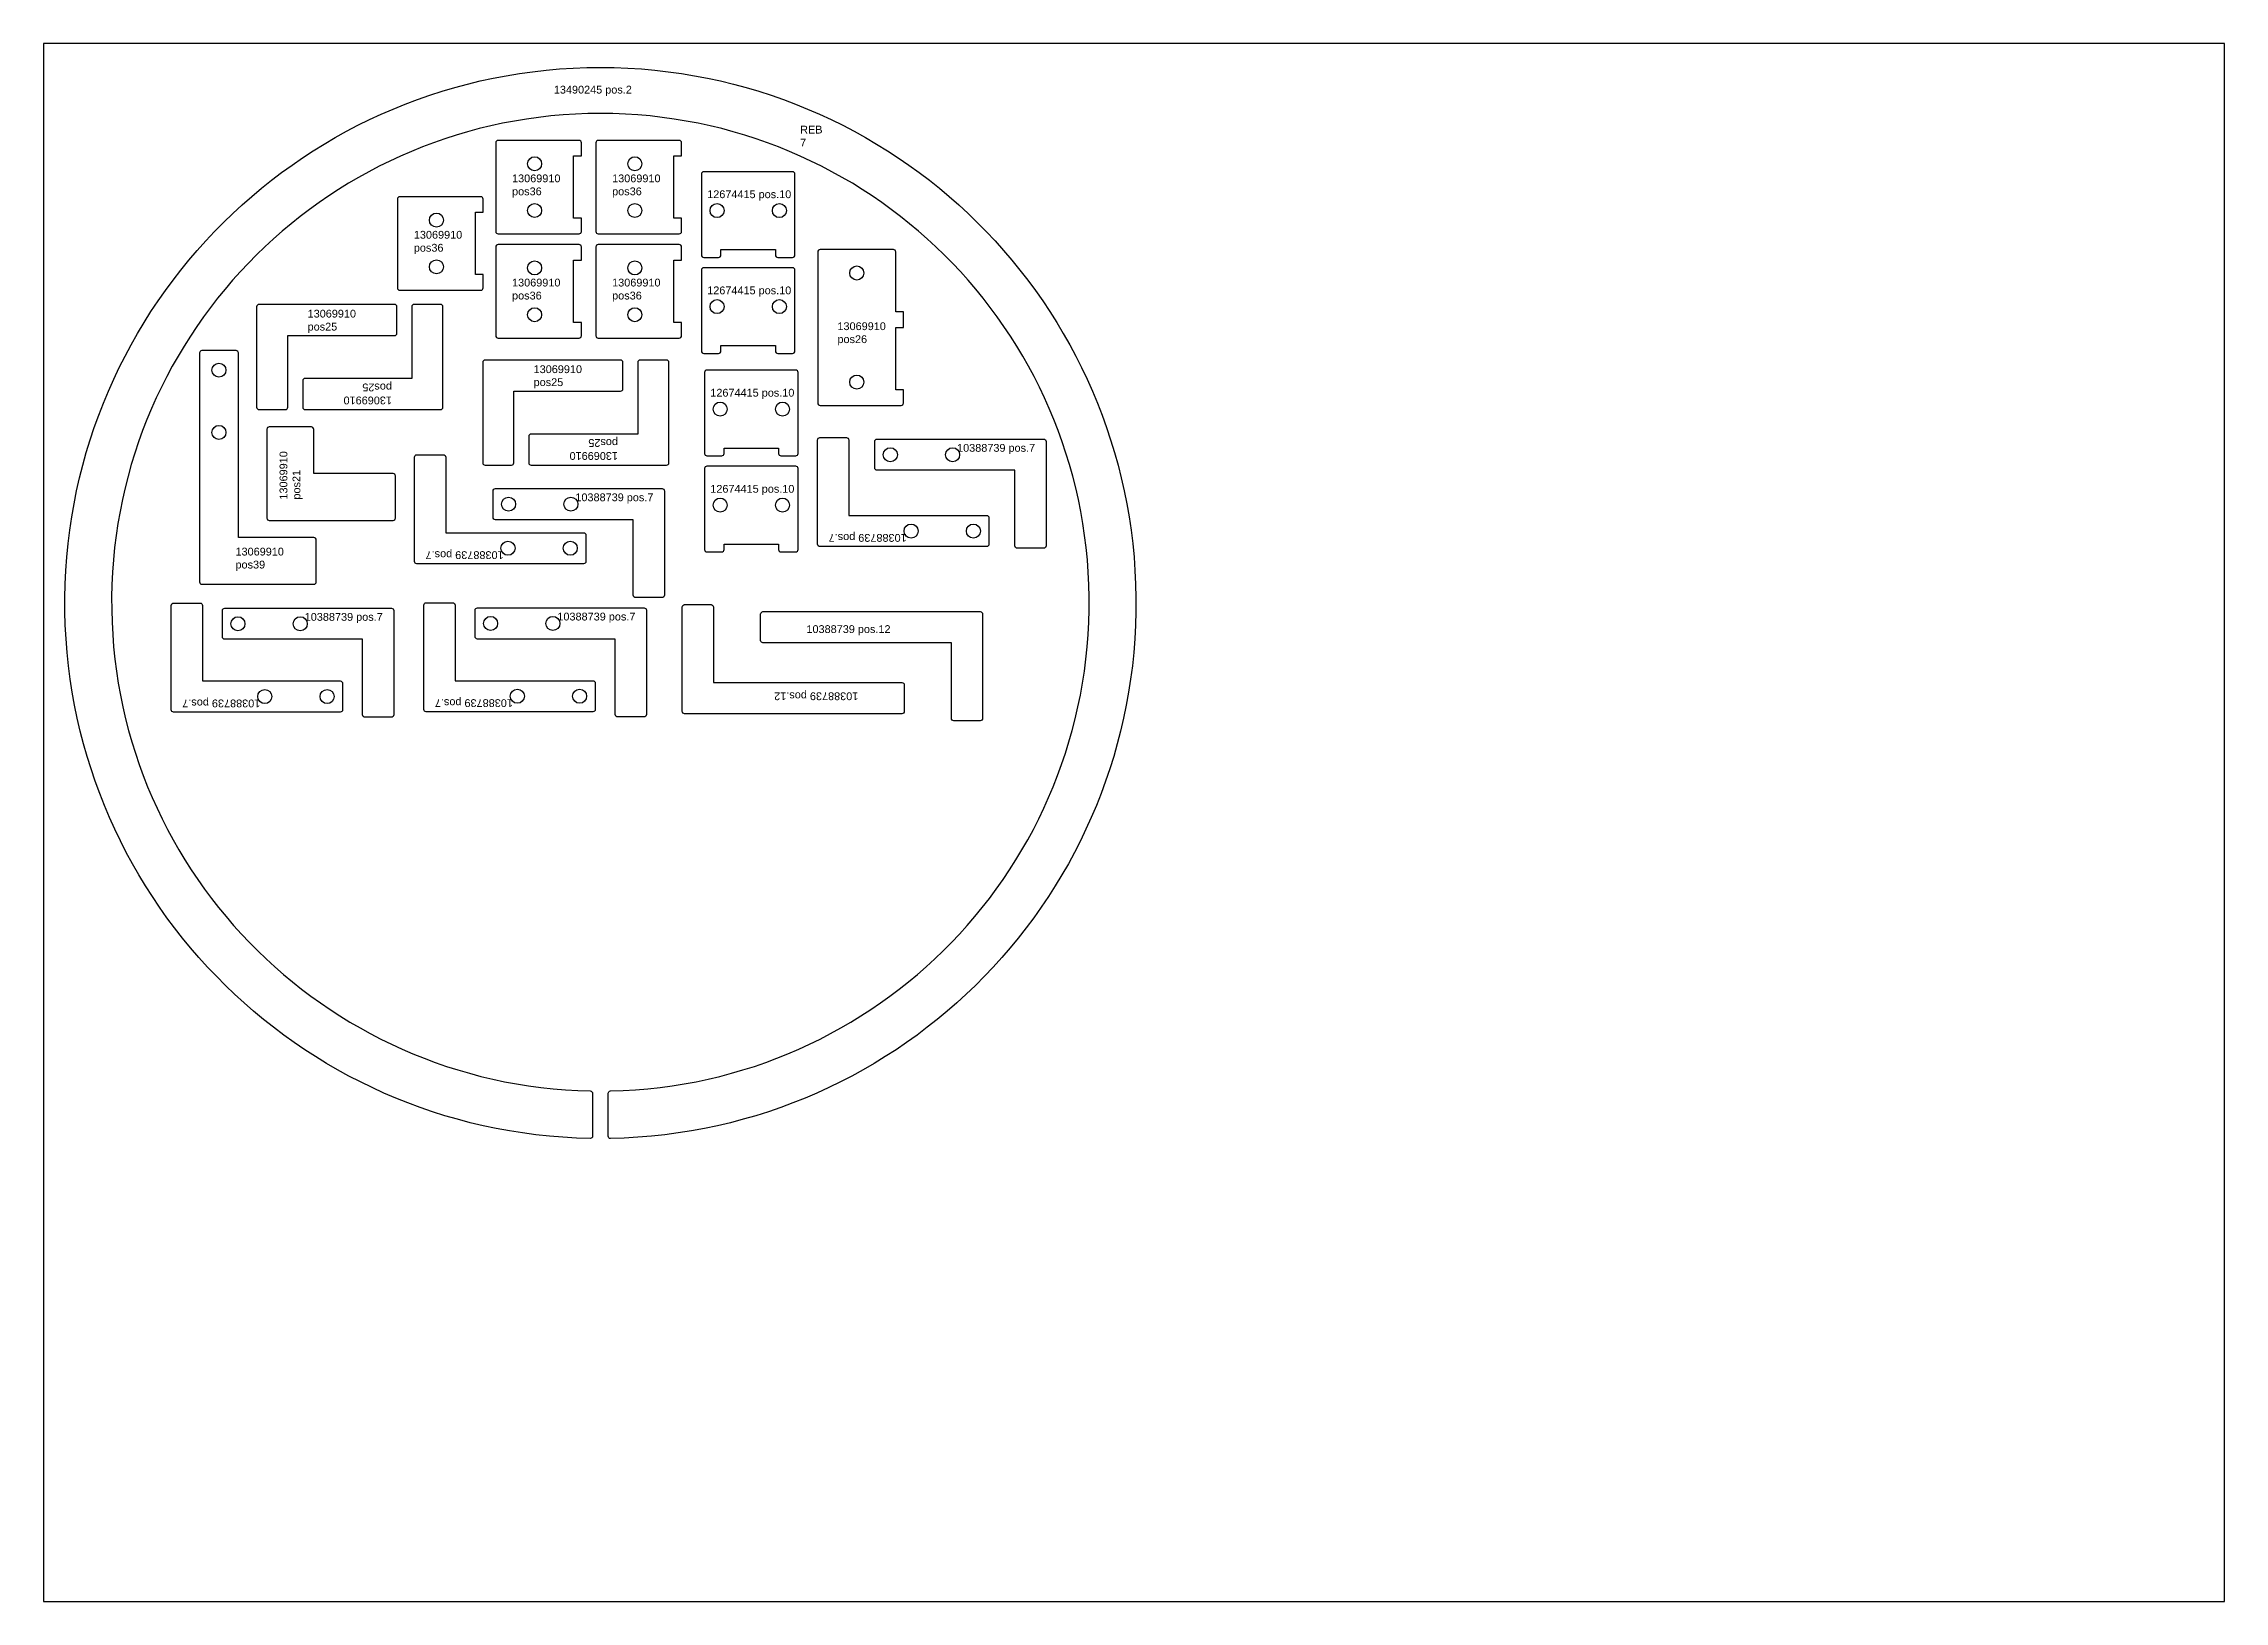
# Model space of a CAD drawing. Header units: millimetres. Extents: x 13245 to 16045, y 3464 to 5464.
import ezdxf

# ---------------------------------------------------------------- set-up
doc = ezdxf.new("R2010")
doc.units = ezdxf.units.MM
for name, color, linetype in [('10388739v0', 7, 'Continuous'), ('12674415', 7, 'Continuous'), ('13069910', 7, 'Continuous'), ('13918180', 7, 'Continuous'), ('Rebaixo', 6, 'Continuous'), ('Texto', 3, 'Continuous')]:
    doc.layers.add(name, color=color, linetype=linetype)
doc.styles.get("Standard").update_dxf_attribs({"font": 'arial.ttf'})

msp = doc.modelspace()

# ---------------------------------------------------------------- linework, layer by layer
msp.add_lwpolyline([(13244.7, 3464.2), (16044.7, 3464.2), (16044.7, 5464.2), (13244.7, 5464.2)], close=True)
at = {"layer": '10388739v0', "color": 6, "linetype": 'Continuous', "lineweight": 25}
for points in [[(14458.4, 4855.4), (14458.4, 4821.4, -0.414214), (14455.4, 4818.4), (14241.4, 4818.4, -0.414214), (14238.4, 4821.4), (14238.4, 4955.4, -0.414214), (14241.4, 4958.4), (14275.4, 4958.4, -0.414214), (14278.4, 4955.4), (14278.4, 4858.4), (14455.4, 4858.4, -0.414214)], [(14311.8, 4919.4), (14311.8, 4953.4, -0.414214), (14314.8, 4956.4), (14528.8, 4956.4, -0.414214), (14531.8, 4953.4), (14531.8, 4819.4, -0.414214), (14528.8, 4816.4), (14494.8, 4816.4, -0.414214), (14491.8, 4819.4), (14491.8, 4916.4), (14314.8, 4916.4, -0.414214)], [(13940.9, 4833.3), (13940.9, 4799.3, -0.414214), (13937.9, 4796.3), (13723.9, 4796.3, -0.414214), (13720.9, 4799.3), (13720.9, 4933.3, -0.414214), (13723.9, 4936.3), (13757.9, 4936.3, -0.414214), (13760.9, 4933.3), (13760.9, 4836.3), (13937.9, 4836.3, -0.414214)], [(13821.7, 4855.9), (13821.7, 4889.9, -0.414214), (13824.7, 4892.9), (14038.7, 4892.9, -0.414214), (14041.7, 4889.9), (14041.7, 4755.9, -0.414214), (14038.7, 4752.9), (14004.7, 4752.9, -0.414214), (14001.7, 4755.9), (14001.7, 4852.9), (13824.7, 4852.9, -0.414214)], [(13628.6, 4642.9), (13628.6, 4608.9, -0.414214), (13625.6, 4605.9), (13411.6, 4605.9, -0.414214), (13408.6, 4608.9), (13408.6, 4742.9, -0.414214), (13411.6, 4745.9), (13445.6, 4745.9, -0.414214), (13448.6, 4742.9), (13448.6, 4645.9), (13625.6, 4645.9, -0.414214)], [(13474.2, 4702.4), (13474.2, 4736.4, -0.414214), (13477.2, 4739.4), (13691.2, 4739.4, -0.414214), (13694.2, 4736.4), (13694.2, 4602.4, -0.414214), (13691.2, 4599.4), (13657.2, 4599.4, -0.414214), (13654.2, 4602.4), (13654.2, 4699.4), (13477.2, 4699.4, -0.414214)], [(13952.9, 4643.3), (13952.9, 4609.3, -0.414214), (13949.9, 4606.3), (13735.9, 4606.3, -0.414214), (13732.9, 4609.3), (13732.9, 4743.3, -0.414214), (13735.9, 4746.3), (13769.9, 4746.3, -0.414214), (13772.9, 4743.3), (13772.9, 4646.3), (13949.9, 4646.3, -0.414214)], [(13798.6, 4702.8), (13798.6, 4736.8, -0.414214), (13801.6, 4739.8), (14015.6, 4739.8, -0.414214), (14018.6, 4736.8), (14018.6, 4602.8, -0.414214), (14015.6, 4599.8), (13981.6, 4599.8, -0.414214), (13978.6, 4602.8), (13978.6, 4699.8), (13801.6, 4699.8, -0.414214)], [(14067.6, 4603.9, -0.414214), (14064.6, 4606.9), (14064.6, 4740.9, -0.414214), (14067.6, 4743.9), (14101.6, 4743.9, -0.414214), (14104.6, 4740.9), (14104.6, 4643.9), (14346.6, 4643.9, -0.414214), (14349.6, 4640.9), (14349.6, 4606.9, -0.414214), (14346.6, 4603.9)], [(14447.3, 4734.9, -0.414214), (14450.3, 4731.9), (14450.3, 4597.9, -0.414214), (14447.3, 4594.9), (14413.3, 4594.9, -0.414214), (14410.3, 4597.9), (14410.3, 4694.9), (14168.3, 4694.9, -0.414214), (14165.3, 4697.9), (14165.3, 4731.9, -0.414214), (14168.3, 4734.9)]]:
    msp.add_lwpolyline(points, format="xyb", close=True, dxfattribs=at)
for centre in [(14331.8, 4936.4), (14411.8, 4936.4), (13841.7, 4872.9), (13921.7, 4872.9), (14358.4, 4838.4), (14438.4, 4838.4), (13840.9, 4816.3), (13920.9, 4816.3), (13494.2, 4719.4), (13574.2, 4719.4), (13818.6, 4719.8), (13898.6, 4719.8), (13528.6, 4625.9), (13608.6, 4625.9), (13852.9, 4626.3), (13932.9, 4626.3)]:
    msp.add_circle(centre, 9, dxfattribs=at)
at = {"layer": '12674415', "color": 6, "linetype": 'Continuous', "lineweight": 25}
for points in [[(14092.3, 5189.8), (14111.3, 5189.8, 0.414214), (14114.3, 5192.8), (14114.3, 5199.8), (14184.3, 5199.8), (14184.3, 5192.8, 0.414214), (14187.3, 5189.8), (14206.3, 5189.8, 0.414214), (14209.3, 5192.8), (14209.3, 5296.8, 0.414214), (14206.3, 5299.8), (14092.3, 5299.8, 0.414214), (14089.3, 5296.8), (14089.3, 5192.8, 0.414214)], [(14092.3, 5066.5), (14111.3, 5066.5, 0.414214), (14114.3, 5069.5), (14114.3, 5076.5), (14184.3, 5076.5), (14184.3, 5069.5, 0.414214), (14187.3, 5066.5), (14206.3, 5066.5, 0.414214), (14209.3, 5069.5), (14209.3, 5173.5, 0.414214), (14206.3, 5176.5), (14092.3, 5176.5, 0.414214), (14089.3, 5173.5), (14089.3, 5069.5, 0.414214)], [(14096.3, 4935), (14115.3, 4935, 0.414214), (14118.3, 4938), (14118.3, 4945), (14188.3, 4945), (14188.3, 4938, 0.414214), (14191.3, 4935), (14210.3, 4935, 0.414214), (14213.3, 4938), (14213.3, 5042, 0.414214), (14210.3, 5045), (14096.3, 5045, 0.414214), (14093.3, 5042), (14093.3, 4938, 0.414214)], [(14096.3, 4811.7), (14115.3, 4811.7, 0.414214), (14118.3, 4814.7), (14118.3, 4821.7), (14188.3, 4821.7), (14188.3, 4814.7, 0.414214), (14191.3, 4811.7), (14210.3, 4811.7, 0.414214), (14213.3, 4814.7), (14213.3, 4918.7, 0.414214), (14210.3, 4921.7), (14096.3, 4921.7, 0.414214), (14093.3, 4918.7), (14093.3, 4814.7, 0.414214)]]:
    msp.add_lwpolyline(points, format="xyb", close=True, dxfattribs=at)
for centre in [(14109.3, 5249.8), (14189.3, 5249.8), (14109.3, 5126.5), (14189.3, 5126.5), (14113.3, 4995), (14193.3, 4995), (14113.3, 4871.7), (14193.3, 4871.7)]:
    msp.add_circle(centre, 9, dxfattribs=at)
at = {"layer": '13069910', "color": 6, "linetype": 'Continuous', "lineweight": 25}
for points in [[(13935.1, 5223), (13935.1, 5240), (13925.1, 5240), (13925.1, 5320), (13935.1, 5320), (13935.1, 5337, 0.414214), (13932.1, 5340), (13828.1, 5340, 0.414214), (13825.1, 5337), (13825.1, 5223, 0.414214), (13828.1, 5220), (13932.1, 5220, 0.414214)], [(14063.7, 5223), (14063.7, 5240), (14053.7, 5240), (14053.7, 5320), (14063.7, 5320), (14063.7, 5337, 0.414214), (14060.7, 5340), (13956.7, 5340, 0.414214), (13953.7, 5337), (13953.7, 5223, 0.414214), (13956.7, 5220), (14060.7, 5220, 0.414214)], [(13809, 5150.6), (13809, 5167.6), (13799, 5167.6), (13799, 5247.6), (13809, 5247.6), (13809, 5264.6, 0.414214), (13806, 5267.6), (13702, 5267.6, 0.414214), (13699, 5264.6), (13699, 5150.6, 0.414214), (13702, 5147.6), (13806, 5147.6, 0.414214)], [(13935.1, 5089.2), (13935.1, 5106.2), (13925.1, 5106.2), (13925.1, 5186.2), (13935.1, 5186.2), (13935.1, 5203.2, 0.414214), (13932.1, 5206.2), (13828.1, 5206.2, 0.414214), (13825.1, 5203.2), (13825.1, 5089.2, 0.414214), (13828.1, 5086.2), (13932.1, 5086.2, 0.414214)], [(14063.7, 5089.2), (14063.7, 5106.2), (14053.7, 5106.2), (14053.7, 5186.2), (14063.7, 5186.2), (14063.7, 5203.2, 0.414214), (14060.7, 5206.2), (13956.7, 5206.2, 0.414214), (13953.7, 5203.2), (13953.7, 5089.2, 0.414214), (13956.7, 5086.2), (14060.7, 5086.2, 0.414214)], [(14338.7, 5019.7), (14338.7, 5099.7), (14348.7, 5099.7), (14348.7, 5119.7), (14338.7, 5119.7), (14338.7, 5196.7, 0.414214), (14335.7, 5199.7), (14241.7, 5199.7, 0.414214), (14238.7, 5196.7), (14238.7, 5002.7, 0.414214), (14241.7, 4999.7), (14345.7, 4999.7, 0.414214), (14348.7, 5002.7), (14348.7, 5019.7)], [(13558.2, 5089.3), (13695.2, 5089.3, 0.414214), (13698.2, 5092.3), (13698.2, 5126.3, 0.414214), (13695.2, 5129.3), (13521.2, 5129.3, 0.414214), (13518.2, 5126.3), (13518.2, 4997.3, 0.414214), (13521.2, 4994.3), (13555.2, 4994.3, 0.414214), (13558.2, 4997.3)], [(13717.3, 5034.3), (13580.3, 5034.3, 0.414214), (13577.3, 5031.3), (13577.3, 4997.3, 0.414214), (13580.3, 4994.3), (13754.3, 4994.3, 0.414214), (13757.3, 4997.3), (13757.3, 5126.3, 0.414214), (13754.3, 5129.3), (13720.3, 5129.3, 0.414214), (13717.3, 5126.3)], [(13444.8, 5067), (13444.8, 4773, 0.414214), (13447.8, 4770), (13591.8, 4770, 0.414214), (13594.8, 4773), (13594.8, 4827, 0.414214), (13591.8, 4830), (13494.8, 4830), (13494.8, 5067, 0.414214), (13491.8, 5070), (13447.8, 5070, 0.414214)], [(13848.4, 5018), (13985.4, 5018, 0.414214), (13988.4, 5021), (13988.4, 5055, 0.414214), (13985.4, 5058), (13811.4, 5058, 0.414214), (13808.4, 5055), (13808.4, 4926, 0.414214), (13811.4, 4923), (13845.4, 4923, 0.414214), (13848.4, 4926)], [(14007.5, 4963), (13870.5, 4963, 0.414214), (13867.5, 4960), (13867.5, 4926, 0.414214), (13870.5, 4923), (14044.5, 4923, 0.414214), (14047.5, 4926), (14047.5, 5055, 0.414214), (14044.5, 5058), (14010.5, 5058, 0.414214), (14007.5, 5055)], [(13588.4, 4972.1), (13534.4, 4972.1, 0.414214), (13531.4, 4969.1), (13531.4, 4855.1, 0.414214), (13534.4, 4852.1), (13693.4, 4852.1, 0.414214), (13696.4, 4855.1), (13696.4, 4909.1, 0.414214), (13693.4, 4912.1), (13591.4, 4912.1), (13591.4, 4969.1, 0.414214)]]:
    msp.add_lwpolyline(points, format="xyb", close=True, dxfattribs=at)
for centre in [(13875.1, 5310), (14003.7, 5310), (13749, 5237.6), (13875.1, 5250), (14003.7, 5250), (13749, 5177.6), (13875.1, 5176.2), (14003.7, 5176.2), (14288.7, 5169.7), (13875.1, 5116.2), (14003.7, 5116.2), (13469.8, 5045), (14288.7, 5029.7), (13469.8, 4965)]:
    msp.add_circle(centre, 9, dxfattribs=at)
at = {"layer": '13918180', "color": 6}
msp.add_lwpolyline([(13969.5, 4061.5), (13969.5, 4116.5, -0.408182), (13972.5, 4119.5, 96.912758), (13946.6, 4119.5, -0.408182), (13949.5, 4116.5), (13949.5, 4061.5, -0.419783), (13946.5, 4058.5, -105.375125), (13972.6, 4058.5, -0.419783)], format="xyb", close=True, dxfattribs=at)

# ---------------------------------------------------------------- texts
at = {"layer": 'Rebaixo', "color": 6, "insert": (14216, 5358.8), "char_height": 10, "attachment_point": 1}
msp.add_mtext_dynamic_manual_height_columns('REB\\P7', width=32.917, gutter_width=12.5, heights=[0], dxfattribs=at)
at = {"layer": 'Texto', "color": 6, "char_height": 10, "attachment_point": 1}
for s, width, insert in [('{\\W7.38781;  }13490245 pos.2', 212.651, (13842.4, 5410.1)), ('13069910 \\Ppos36', 162.039, (13846.1, 5296.2)), ('13069910 \\Ppos36', 162.039, (13974.6, 5296.2)), ('{\\W2.563241; }12674415 pos.10', 125.689, (14086.7, 5275.8)), ('13069910 \\Ppos36', 162.039, (13720, 5223.8)), ('13069910 \\Ppos36', 162.039, (13846.1, 5162.4)), ('13069910 \\Ppos36', 162.039, (13974.6, 5162.4)), ('{\\W2.563241; }12674415 pos.10', 125.689, (14086.7, 5152.4)), ('13069910 \\Ppos25', 162.039, (13583.6, 5122.5)), ('13069910 \\Ppos26', 162.039, (14263.9, 5106.4)), ('13069910 \\Ppos25', 162.039, (13873.8, 5051.2)), ('{\\W2.563241; }12674415 pos.10', 125.689, (14090.7, 5021)), ('10388739 pos.7', 102.664, (14417.5, 4950.2)), ('10388739 pos.7', 102.664, (13927.4, 4886.7)), ('{\\W2.563241; }12674415 pos.10', 125.689, (14090.7, 4897.6)), ('13069910 \\Ppos39', 162.039, (13491, 4817)), ('10388739 pos.7', 102.664, (13579.9, 4733.2)), ('10388739 pos.7', 102.664, (13904.3, 4733.6)), ('10388739 pos.12', 109.451, (14224.1, 4717.5))]:
    msp.add_mtext_dynamic_manual_height_columns(s, width=width, gutter_width=12.5, heights=[0], dxfattribs=dict(at, insert=insert))
for s, width, insert, rotation in [('13069910 \\Ppos25', 162.039, (13691.9, 5001.1), 180), ('13069910 \\Ppos25', 162.039, (13982.1, 4929.8), 180), ('13069910 \\Ppos21', 162.039, (13547.6, 4878.8), 90), ('10388739 pos.7', 102.664, (14352.8, 4824.6), 180), ('10388739 pos.7', 102.664, (13835.3, 4802.5), 180), ('10388739 pos.7', 102.664, (13522.9, 4612.1), 180), ('10388739 pos.7', 102.664, (13847.2, 4612.5), 180), ('10388739 pos.12', 109.451, (14290.7, 4621.3), 180)]:
    msp.add_mtext_dynamic_manual_height_columns(s, width=width, gutter_width=12.5, heights=[0], dxfattribs=dict(at, insert=insert, rotation=rotation))

doc.saveas('drawing.dxf')
